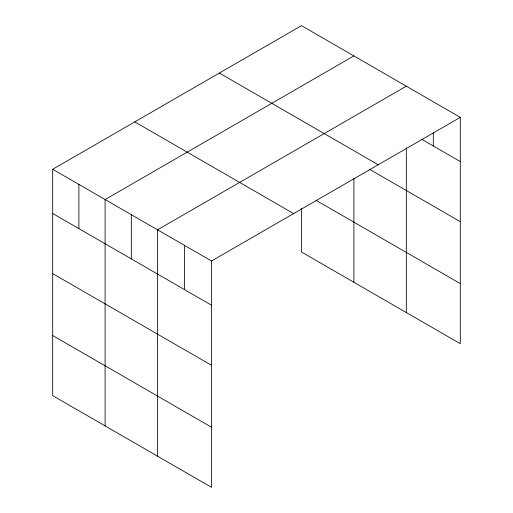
<?xml version="1.0" encoding="UTF-8"?>
<svg xmlns="http://www.w3.org/2000/svg" width="513" height="513" viewBox="0 0 513 513"><rect width="100%" height="100%" fill="white"/><g stroke="black" fill="none" stroke-linecap="round" stroke-linejoin="round"><path stroke-width="0.77" d="M460.315 117.362L211.536 260.995L211.536 487.35L52.685 395.638L52.685 169.284L301.464 25.65L460.315 117.362L460.315 343.716L301.464 252.005L301.464 208.509M406.309 147.795L406.309 312.532M353.887 55.917L105.101 199.551L105.101 425.905M406.309 86.178L157.523 229.818L157.523 456.166M421.545 139.196L460.315 161.582M219.365 73.051L378.216 164.763M369.751 169.399L460.315 221.687M315.95 200.262L460.315 283.612M134.784 121.882L293.635 213.594M52.685 169.284L211.536 260.995M52.685 213.504L211.536 305.216M52.685 273.609L211.536 365.32M52.685 335.534L211.536 427.246M433.312 132.566L433.312 145.993M353.887 178.498L353.887 282.265M184.526 245.406L184.526 289.627M131.315 214.684L131.315 258.905M78.893 184.417L78.893 228.638"/></g></svg>
